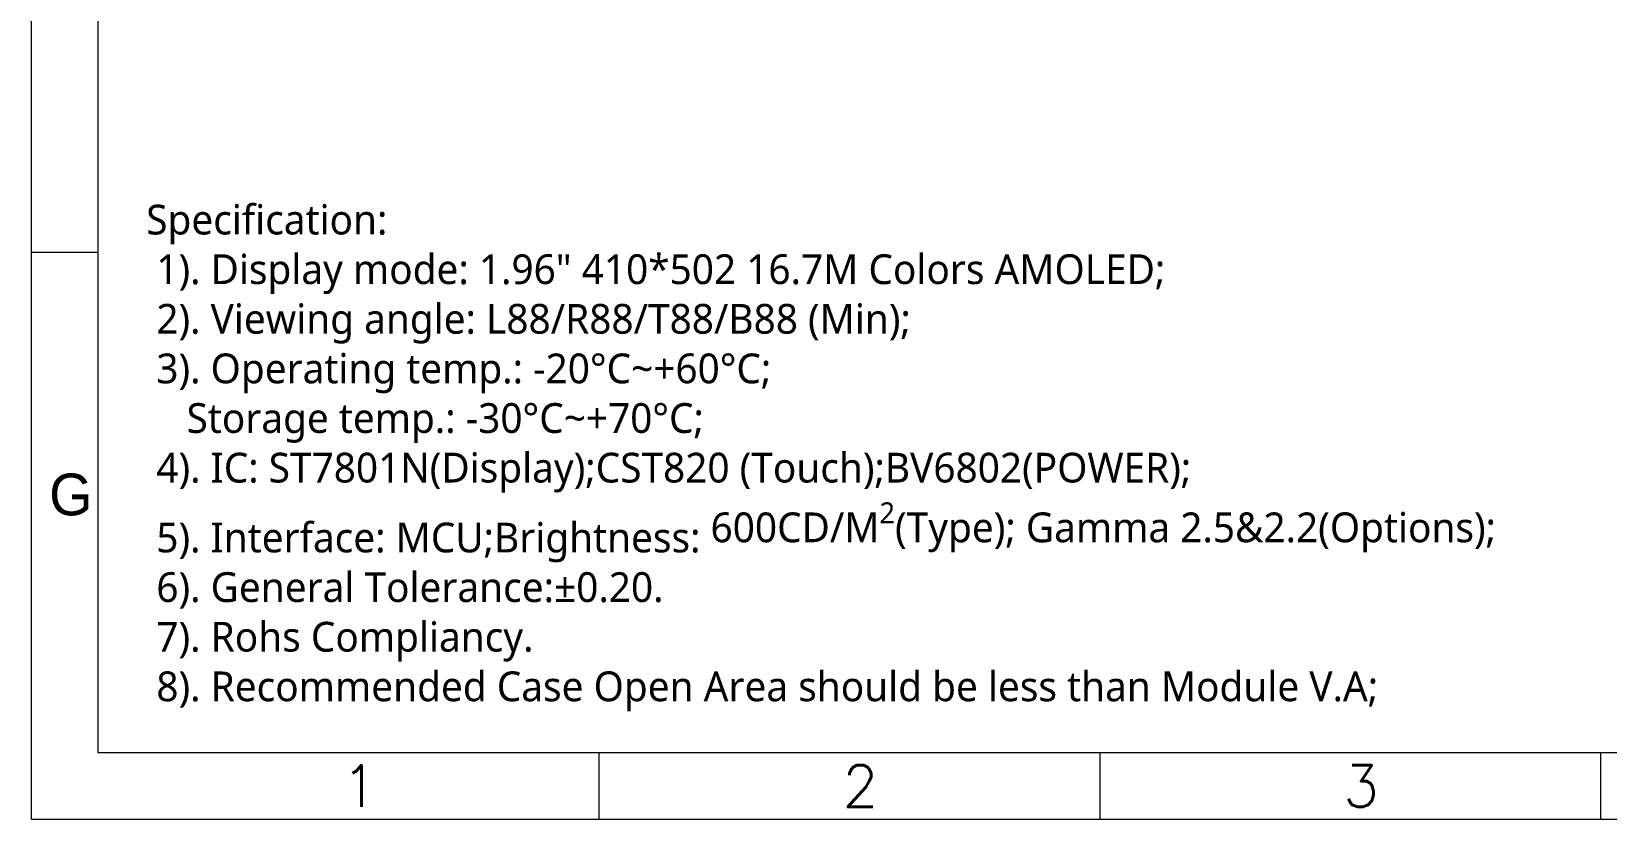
# Model space of a CAD drawing. Header units: millimetres. Extents: x 1845 to 2650, y -178 to 579.
# Drawn here: x 2402.5 to 2478.4, y 193.6 to 231.6 of the extents above; entities that cross this region are included whole.
import ezdxf

# ---------------------------------------------------------------- set-up
doc = ezdxf.new("R2010")
doc.units = ezdxf.units.MM
doc.layers.add('图框', color=7, linetype='Continuous', lineweight=5)
doc.layers.add('图框 @ 1', color=7, linetype='Continuous', lineweight=5)
doc.styles.get("Standard").update_dxf_attribs({"font": 'txt', "bigfont": 'gbcbig.shx'})
doc.styles.add('汉字', font='')
doc.styles.get('汉字').set_extended_font_data('SimSun')

msp = doc.modelspace()

# ---------------------------------------------------------------- linework, layer by layer
at = {"layer": '图框', "color": 7, "linetype": 'ByBlock', "lineweight": 5, "ltscale": 0.55}
for p, q in [((2405.7472, 196.8571), (2405.7472, 365.8059)), ((2402.5291, 220.9922), (2405.7472, 220.9922)), ((2647.0678, 196.8571), (2405.7472, 196.8571)), ((2429.8793, 196.8571), (2429.8793, 193.6391)), ((2454.0113, 196.8571), (2454.0113, 193.6391)), ((2478.1434, 196.8571), (2478.1434, 193.6391))]:
    msp.add_line(p, q, dxfattribs=at)
msp.add_lwpolyline([(2402.5291, 369.0239), (2650.2859, 369.0239), (2650.2859, 193.6391), (2402.5291, 193.6391)], close=True, dxfattribs=at)

# ---------------------------------------------------------------- texts
at = {"layer": '图框', "color": 7, "linetype": 'ByBlock', "lineweight": 5, "ltscale": 0.55, "width": 3.423717, "attachment_point": 7}
for s, insert, char_height in [('{\\f\uffd0ￂﾼﾚￃ\ufff7\ufff3w|b0|i0|c134|p54;G}', (2403.3778, 208.2763), 2.011301), ('1', (2417.4822, 194.2451), 2.0113), ('2', (2441.6142, 194.2451), 2.0113), ('3', (2465.7463, 194.2451), 2.0113)]:
    msp.add_mtext(s, dxfattribs=dict(at, insert=insert, char_height=char_height))
at = {"layer": '图框 @ 1', "lineweight": 5, "insert": (2408.0585, 223.2806), "char_height": 1.4348154, "attachment_point": 1, "style": '汉字'}
msp.add_mtext('{\\fMicrosoft YaHei|b0|i0|c134|p34;\\C0;Specification:\\P 1). Display mode: 1.96" 410*502 16.7M Colors AMOLED;\\P 2). Viewing angle: L88/R88/T88/B88 (Min);\\P 3). Operating temp.: -20%%DC~+60%%DC; \\P    Storage temp.: -30%%DC~+70%%DC;\\P 4). IC: \\C1;ST7801N\\C0;(Display);\\C6;CST820\\C0; (Touch);BV6802(POWER);\\P 5). Interface: MCU;\\A1;\\C255;Brightness: 600CD/M\\H0.7x;\\S2^ ;\\H1.429x;(Type); Gamma 2.5&2.2(Options);\\A0;\\C0;\\P 6). General Tolerance:%%P0.20.\\P 7). Rohs Compliancy.\\P 8). Recommended Case Open Area should be less than Module V.A;}', dxfattribs=at)

doc.saveas('drawing.dxf')
